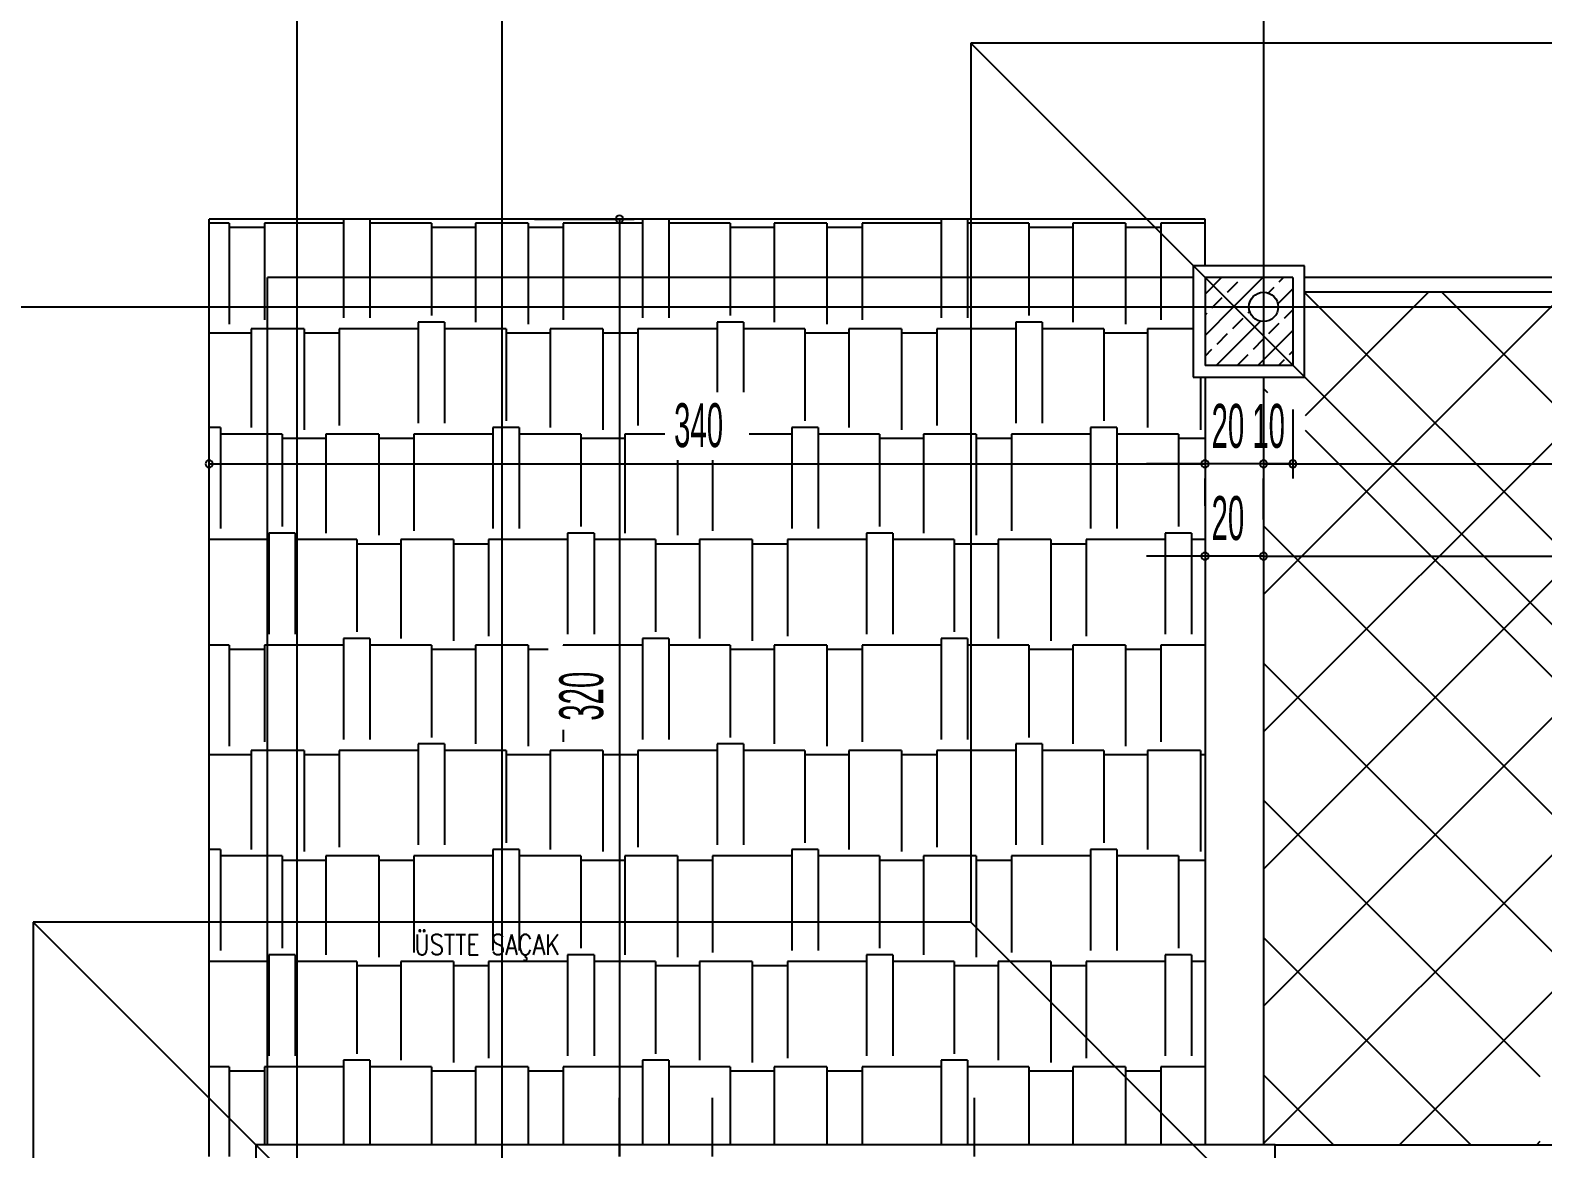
# Model space of a CAD drawing. Extents: x 3907.4 to 3911.57, y -3054.42 to -3053.7.
# Drawn here: x 3908.5803 to 3908.6835, y -3054.0415 to -3053.9651 of the extents above; entities that cross this region are included whole.
import ezdxf

# ---------------------------------------------------------------- set-up
doc = ezdxf.new("R2010")
doc.units = 0
doc.header["$LTSCALE"] = 2
doc.header["$MEASUREMENT"] = 0
for name, pattern in [('ACAD_ISO03W100', [30, 12, -18]), ('ACAD_ISO07W100', [3.5, 0.5, -3]), ('ACAD_ISO10W100', [18, 12, -3, 0, -3])]:
    doc.linetypes.add(name, pattern=pattern)
doc.layers.get('0').update_dxf_attribs({"linetype": 'CONTINUOUS'})
for name, color, linetype in [('AKS', 11, 'CONTINUOUS'), ('KOLON', 3, 'CONTINUOUS'), ('KOLTAR', 9, 'CONTINUOUS'), ('MB', 11, 'CONTINUOUS'), ('OLÇÜ', 6, 'CONTINUOUS'), ('SıVA', 6, 'CONTINUOUS'), ('TARAMA', 9, 'CONTINUOUS'), ('TEXT', 11, 'CONTINUOUS'), ('ÇATI', 7, 'CONTINUOUS')]:
    doc.layers.add(name, color=color, linetype=linetype)
doc.styles.add('KAPı-PEN', font='simplex.shx', dxfattribs={"width": 0.7, "height": 10})
doc.styles.add('ÖLÇÜ', font='stylu.ttf', dxfattribs={"width": 0.5})

msp = doc.modelspace()

# ---------------------------------------------------------------- linework, layer by layer
at = {"color": 0, "linetype": 'ByBlock'}
for centre, start, end in [((3908.620494715005, -3053.97802954204), 90, 270), ((3908.620494715005, -3053.97802954204), 270, 90), ((3908.592465526086, -3053.994745061983), 0, 180), ((3908.660465526086, -3053.994745061983), 0, 180), ((3908.660465526086, -3053.994745061983), 0, 180), ((3908.664465526086, -3053.994745061983), 0, 180), ((3908.664465526086, -3053.994745061983), 0, 180), ((3908.666465526086, -3053.994745061983), 0, 180), ((3908.666465526086, -3053.994745061983), 0, 180), ((3908.592465526086, -3053.994745061983), 180, 0), ((3908.660465526086, -3053.994745061983), 180, 0), ((3908.660465526086, -3053.994745061983), 180, 0), ((3908.664465526086, -3053.994745061983), 180, 0), ((3908.664465526086, -3053.994745061983), 180, 0), ((3908.666465526086, -3053.994745061983), 180, 0), ((3908.666465526086, -3053.994745061983), 180, 0), ((3908.660465526086, -3054.001039843782), 0, 180), ((3908.664465526086, -3054.001039843782), 0, 180), ((3908.664465526086, -3054.001039843782), 0, 180), ((3908.660465526086, -3054.001039843782), 180, 0), ((3908.664465526086, -3054.001039843782), 180, 0), ((3908.664465526086, -3054.001039843782), 180, 0)]:
    msp.add_arc(centre, 0.00025, start, end, dxfattribs=at)
at = {"layer": 'AKS', "linetype": 'ACAD_ISO10W100'}
for p, q in [((3908.598465526086, -3053.717968091759), (3908.598465526086, -3054.16602954204)), ((3908.612465526086, -3053.717968091759), (3908.612465526086, -3054.27602954204)), ((3908.664465526086, -3053.717968091759), (3908.664465526086, -3053.98802954204)), ((3908.430962617092, -3053.98402954204), (3908.806465526086, -3053.98402954204))]:
    msp.add_line(p, q, dxfattribs=at)
at = {"layer": 'AKS'}
msp.add_circle((3908.664465526086, -3053.98402954204), 0.001, dxfattribs=at)
at = {"layer": 'KOLON'}
for p, q in [((3908.666465526086, -3053.98202954204), (3908.660465526086, -3053.98202954204)), ((3908.660465526086, -3053.98202954204), (3908.660465526086, -3053.98802954204)), ((3908.666465526086, -3053.98202954204), (3908.666465526086, -3053.98802954204)), ((3908.666465526086, -3053.98802954204), (3908.660465526086, -3053.98802954204))]:
    msp.add_line(p, q, dxfattribs=at)
at = {"layer": 'KOLTAR'}
for p, q in [((3908.660465526086, -3053.983144837415), (3908.661580821461, -3053.98202954204)), ((3908.662409248586, -3053.98402954204), (3908.664409248586, -3053.98202954204)), ((3908.665535936213, -3053.982317067972), (3908.665823462146, -3053.98202954204)), ((3908.662000402308, -3053.983024174754), (3908.662707509089, -3053.982317067972)), ((3908.664774524651, -3053.983078479535), (3908.665182382823, -3053.982670621363)), ((3908.665444008055, -3053.983823209695), (3908.666465526086, -3053.982801691664)), ((3908.660465526086, -3053.98597326454), (3908.662409248586, -3053.98402954204)), ((3908.660939742136, -3053.984084834925), (3908.660995035021, -3053.98402954204)), ((3908.660995035021, -3053.98402954204), (3908.661646848917, -3053.983377728144)), ((3908.665889489604, -3053.984791941707), (3908.666465526086, -3053.984215905225)), ((3908.660465526086, -3053.984559050975), (3908.660586188746, -3053.984438388316)), ((3908.661237675711, -3053.98802954204), (3908.664259193742, -3053.985008024009)), ((3908.662353955698, -3053.985499048488), (3908.663061062479, -3053.984791941707)), ((3908.66341461587, -3053.984438388316), (3908.663514463582, -3053.984338540604)), ((3908.664828829432, -3053.985852601878), (3908.665535936213, -3053.985145495097)), ((3908.661293295527, -3053.98655970866), (3908.662000402308, -3053.985852601878)), ((3908.66376816926, -3053.98691326205), (3908.664465526086, -3053.986215905225)), ((3908.664465526086, -3053.987630118789), (3908.666465526086, -3053.985630118789)), ((3908.664465526086, -3053.986215905225), (3908.664475276042, -3053.986206155269)), ((3908.660465526086, -3053.9873874781), (3908.660939742136, -3053.98691326205)), ((3908.662707509089, -3053.987973922222), (3908.66341461587, -3053.987266815441)), ((3908.666243042995, -3053.987266815441), (3908.666465526086, -3053.987044332349)), ((3908.664066102835, -3053.98802954204), (3908.664465526086, -3053.987630118789)), ((3908.665480316396, -3053.98802954204), (3908.665889489604, -3053.987620368831))]:
    msp.add_line(p, q, dxfattribs=at)
at = {"layer": 'MB', "color": 3, "linetype": 'ACAD_ISO07W100', "ltscale": 2}
for p in [(3908.659665526086, -3053.98202954204), (3908.596465526086, -3054.04122954204)]:
    msp.add_line(p, (3908.596465526086, -3053.98202954204), dxfattribs=at)
at = {"layer": 'MB', "color": 2}
for p, q in [((3908.735665526086, -3053.98202954204), (3908.667265526086, -3053.98202954204)), ((3908.735665526086, -3053.98302954204), (3908.667265526086, -3053.98302954204))]:
    msp.add_line(p, q, dxfattribs=at)
at = {"layer": 'MB'}
for p, q in [((3908.660465526086, -3053.98882954204), (3908.660465526086, -3054.04122954204)), ((3908.664465526086, -3053.98882954204), (3908.664465526086, -3054.04122954204))]:
    msp.add_line(p, q, dxfattribs=at)
at = {"layer": 'OLÇÜ', "color": 6}
for p, q in [((3908.614693800548, -3053.97802954204), (3908.621494715005, -3053.97802954204)), ((3908.620494715005, -3053.97802954204), (3908.620494715005, -3054.04202954204)), ((3908.666465526086, -3053.99102954204), (3908.666465526086, -3053.995745061983)), ((3908.666465526086, -3053.99102954204), (3908.666465526086, -3053.995745061983)), ((3908.660465526086, -3053.99402954204), (3908.660465526086, -3053.995745061983)), ((3908.592465526086, -3053.994745061983), (3908.660465526086, -3053.994745061983)), ((3908.660465526086, -3053.994745061983), (3908.656465526086, -3053.994745061983)), ((3908.664465526086, -3053.994745061983), (3908.660465526086, -3053.994745061983)), ((3908.664465526086, -3053.994745061983), (3908.660465526086, -3053.994745061983)), ((3908.666465526086, -3053.994745061983), (3908.664465526086, -3053.994745061983)), ((3908.664465526086, -3053.994745061983), (3908.668465526086, -3053.994745061983)), ((3908.666465526086, -3053.994745061983), (3908.736465526086, -3053.994745061983)), ((3908.666465526086, -3053.994745061983), (3908.670465526086, -3053.994745061983)), ((3908.592465526086, -3053.999024402304), (3908.592465526086, -3053.995745061983)), ((3908.660465526086, -3053.997613733386), (3908.660465526086, -3053.995745061983)), ((3908.664465526086, -3053.998547234641), (3908.664465526086, -3053.995745061983)), ((3908.664465526086, -3053.998547234641), (3908.664465526086, -3053.995745061983)), ((3908.660465526086, -3053.997069041848), (3908.660465526086, -3054.000039843781)), ((3908.664465526086, -3054.000324323838), (3908.664465526086, -3054.002039843781)), ((3908.664465526086, -3054.000324323838), (3908.664465526086, -3054.002039843781)), ((3908.660465526086, -3054.001039843782), (3908.656465526086, -3054.001039843782)), ((3908.664465526086, -3054.001039843782), (3908.660465526086, -3054.001039843782)), ((3908.664465526086, -3054.001039843782), (3908.738465526086, -3054.001039843782)), ((3908.664465526086, -3054.001039843782), (3908.668465526086, -3054.001039843782)), ((3908.620494715005, -3054.04202954204), (3908.620494715005, -3054.03802954204)), ((3908.626827866014, -3054.04202954204), (3908.626827866014, -3054.03802954204)), ((3908.644720617684, -3054.04202954204), (3908.644720617684, -3054.03802954204))]:
    msp.add_line(p, q, dxfattribs=at)
at = {"layer": 'SıVA'}
for p, q in [((3908.667265526086, -3053.98122954204), (3908.659665526086, -3053.98122954204)), ((3908.659665526086, -3053.98122954204), (3908.659665526086, -3053.98882954204)), ((3908.667265526086, -3053.98882954204), (3908.667265526086, -3053.98122954204)), ((3908.659665526086, -3053.98882954204), (3908.667265526086, -3053.98882954204)), ((3908.665265526086, -3054.04122954204), (3908.595665526086, -3054.04122954204)), ((3908.595665526086, -3054.04122954204), (3908.595665526086, -3054.07622954204)), ((3908.665265526086, -3054.04402954204), (3908.665265526086, -3054.04122954204))]:
    msp.add_line(p, q, dxfattribs=at)
at = {"layer": 'TARAMA'}
for p, q in [((3908.6016481314, -3053.97802954204), (3908.6016481314, -3053.98202954204)), ((3908.6034481314, -3053.97802954204), (3908.6034481314, -3053.98202954204)), ((3908.6220481314, -3053.97802954204), (3908.6220481314, -3053.98202954204)), ((3908.6238481314, -3053.97802954204), (3908.6238481314, -3053.98202954204)), ((3908.6424481314, -3053.97802954204), (3908.6424481314, -3053.98202954204)), ((3908.6442481314, -3053.97802954204), (3908.6442481314, -3053.98202954204)), ((3908.593848131401, -3053.978315210516), (3908.592465526086, -3053.978315210516)), ((3908.593848131401, -3053.978315210516), (3908.593848131401, -3053.985215210516)), ((3908.5962481314, -3053.978615210516), (3908.593848131401, -3053.978615210516)), ((3908.6016481314, -3053.978315210516), (3908.5962481314, -3053.978315210516)), ((3908.5962481314, -3053.978315210516), (3908.5962481314, -3053.984915210516)), ((3908.6076481314, -3053.978315210516), (3908.6034481314, -3053.978315210516)), ((3908.6076481314, -3053.978315210516), (3908.6076481314, -3053.98202954204)), ((3908.6106481314, -3053.978615210516), (3908.6076481314, -3053.978615210516)), ((3908.6142481314, -3053.978315210516), (3908.6106481314, -3053.978315210516)), ((3908.6106481314, -3053.978315210516), (3908.6106481314, -3053.98202954204)), ((3908.6142481314, -3053.978315210516), (3908.6142481314, -3053.98202954204)), ((3908.6166481314, -3053.978615210516), (3908.6142481314, -3053.978615210516)), ((3908.6220481314, -3053.978315210516), (3908.6166481314, -3053.978315210516)), ((3908.6166481314, -3053.978315210516), (3908.6166481314, -3053.98202954204)), ((3908.6280481314, -3053.978315210516), (3908.6238481314, -3053.978315210516)), ((3908.6280481314, -3053.978315210516), (3908.6280481314, -3053.98202954204)), ((3908.6310481314, -3053.978615210516), (3908.6280481314, -3053.978615210516)), ((3908.6346481314, -3053.978315210516), (3908.6310481314, -3053.978315210516)), ((3908.6310481314, -3053.978315210516), (3908.6310481314, -3053.98202954204)), ((3908.6346481314, -3053.978315210516), (3908.6346481314, -3053.98202954204)), ((3908.6370481314, -3053.978615210516), (3908.6346481314, -3053.978615210516)), ((3908.6424481314, -3053.978315210516), (3908.6370481314, -3053.978315210516)), ((3908.6370481314, -3053.978315210516), (3908.6370481314, -3053.98202954204)), ((3908.644465526086, -3053.978315210516), (3908.6442481314, -3053.978315210516)), ((3908.648448131401, -3053.978315210516), (3908.644465526086, -3053.978315210516)), ((3908.648448131401, -3053.978315210516), (3908.648448131401, -3053.98202954204)), ((3908.6514481314, -3053.978615210516), (3908.648448131401, -3053.978615210516)), ((3908.6550481314, -3053.978315210516), (3908.6514481314, -3053.978315210516)), ((3908.6514481314, -3053.978315210516), (3908.6514481314, -3053.98202954204)), ((3908.6550481314, -3053.978315210516), (3908.6550481314, -3053.98202954204)), ((3908.657448131401, -3053.978615210516), (3908.6550481314, -3053.978615210516)), ((3908.660465526086, -3053.978315210516), (3908.657448131401, -3053.978315210516)), ((3908.657448131401, -3053.978315210516), (3908.657448131401, -3053.98202954204)), ((3908.6016481314, -3053.98202954204), (3908.6016481314, -3053.984765210516)), ((3908.6034481314, -3053.98202954204), (3908.6034481314, -3053.984765210516)), ((3908.6076481314, -3053.98202954204), (3908.6076481314, -3053.984615210516)), ((3908.6106481314, -3053.98202954204), (3908.6106481314, -3053.985065210516)), ((3908.6142481314, -3053.98202954204), (3908.6142481314, -3053.985215210516)), ((3908.6166481314, -3053.98202954204), (3908.6166481314, -3053.984915210516)), ((3908.6220481314, -3053.98202954204), (3908.6220481314, -3053.984765210516)), ((3908.6238481314, -3053.98202954204), (3908.6238481314, -3053.984765210516)), ((3908.6280481314, -3053.98202954204), (3908.6280481314, -3053.984615210516)), ((3908.6310481314, -3053.98202954204), (3908.6310481314, -3053.985065210516)), ((3908.6346481314, -3053.98202954204), (3908.6346481314, -3053.985215210516)), ((3908.6370481314, -3053.98202954204), (3908.6370481314, -3053.984915210516)), ((3908.6424481314, -3053.98202954204), (3908.6424481314, -3053.984765210516)), ((3908.6442481314, -3053.98202954204), (3908.6442481314, -3053.984765210516)), ((3908.648448131401, -3053.98202954204), (3908.648448131401, -3053.984615210516)), ((3908.6514481314, -3053.98202954204), (3908.6514481314, -3053.985065210516)), ((3908.6550481314, -3053.98202954204), (3908.6550481314, -3053.985215210516)), ((3908.657448131401, -3053.98202954204), (3908.657448131401, -3053.984915210516)), ((3908.664465526086, -3054.003668476649), (3908.685104460695, -3053.98302954204)), ((3908.664465526086, -3054.0130376415), (3908.694473625546, -3053.98302954204)), ((3908.693387347161, -3054.009156140158), (3908.667265526086, -3053.983034319083)), ((3908.667334486555, -3053.99143035133), (3908.675735295844, -3053.98302954204)), ((3908.702756512012, -3054.009156140158), (3908.676629913894, -3053.98302954204)), ((3908.6085481314, -3053.985065210516), (3908.6067481314, -3053.985065210516)), ((3908.6067481314, -3053.985065210516), (3908.6067481314, -3053.991965210516)), ((3908.6085481314, -3053.985065210516), (3908.6085481314, -3053.991965210516)), ((3908.6289481314, -3053.985065210516), (3908.6271481314, -3053.985065210516)), ((3908.6271481314, -3053.985065210516), (3908.6271481314, -3053.989839132261)), ((3908.6289481314, -3053.985065210516), (3908.6289481314, -3053.989839132261)), ((3908.649348131401, -3053.985065210516), (3908.647548131401, -3053.985065210516)), ((3908.647548131401, -3053.985065210516), (3908.647548131401, -3053.991965210516)), ((3908.649348131401, -3053.985065210516), (3908.649348131401, -3053.991965210516)), ((3908.5953481314, -3053.985815210516), (3908.592465526086, -3053.985815210516)), ((3908.596465526086, -3053.985515210516), (3908.5953481314, -3053.985515210516)), ((3908.5953481314, -3053.985515210516), (3908.5953481314, -3053.992265210516)), ((3908.5989481314, -3053.985515210516), (3908.596465526086, -3053.985515210516)), ((3908.5989481314, -3053.985515210516), (3908.5989481314, -3053.992415210516)), ((3908.6013481314, -3053.985815210516), (3908.5989481314, -3053.985815210516)), ((3908.6067481314, -3053.985515210516), (3908.6013481314, -3053.985515210516)), ((3908.6013481314, -3053.985515210516), (3908.6013481314, -3053.992115210516)), ((3908.6127481314, -3053.985515210516), (3908.6085481314, -3053.985515210516)), ((3908.6127481314, -3053.985515210516), (3908.6127481314, -3053.991815210516)), ((3908.6157481314, -3053.985815210516), (3908.6127481314, -3053.985815210516)), ((3908.6193481314, -3053.985515210516), (3908.6157481314, -3053.985515210516)), ((3908.6157481314, -3053.985515210516), (3908.6157481314, -3053.992265210516)), ((3908.6193481314, -3053.985515210516), (3908.6193481314, -3053.992415210516)), ((3908.6217481314, -3053.985815210516), (3908.6193481314, -3053.985815210516)), ((3908.6271481314, -3053.985515210516), (3908.6217481314, -3053.985515210516)), ((3908.6217481314, -3053.985515210516), (3908.6217481314, -3053.992115210516)), ((3908.633148131401, -3053.985515210516), (3908.6289481314, -3053.985515210516)), ((3908.633148131401, -3053.985515210516), (3908.633148131401, -3053.991815210516)), ((3908.6361481314, -3053.985815210516), (3908.633148131401, -3053.985815210516)), ((3908.6397481314, -3053.985515210516), (3908.6361481314, -3053.985515210516)), ((3908.6361481314, -3053.985515210516), (3908.6361481314, -3053.992265210516)), ((3908.6397481314, -3053.985515210516), (3908.6397481314, -3053.992415210516)), ((3908.642148131401, -3053.985815210516), (3908.6397481314, -3053.985815210516)), ((3908.644465526086, -3053.985515210516), (3908.642148131401, -3053.985515210516)), ((3908.642148131401, -3053.985515210516), (3908.642148131401, -3053.992115210516)), ((3908.647548131401, -3053.985515210516), (3908.644465526086, -3053.985515210516)), ((3908.6535481314, -3053.985515210516), (3908.649348131401, -3053.985515210516)), ((3908.6535481314, -3053.985515210516), (3908.6535481314, -3053.991815210516)), ((3908.656548131401, -3053.985815210516), (3908.6535481314, -3053.985815210516)), ((3908.659665526086, -3053.985515210516), (3908.656548131401, -3053.985515210516)), ((3908.656548131401, -3053.985515210516), (3908.656548131401, -3053.992265210516)), ((3908.660148131401, -3053.98882954204), (3908.660148131401, -3053.992415210516)), ((3908.664749490665, -3053.989887448513), (3908.664465526086, -3053.989603483934)), ((3908.5932481314, -3053.992265210516), (3908.592465526086, -3053.992265210516)), ((3908.5932481314, -3053.992265210516), (3908.5932481314, -3053.999165210516)), ((3908.6136481314, -3053.992265210516), (3908.6118481314, -3053.992265210516)), ((3908.6118481314, -3053.992265210516), (3908.6118481314, -3053.999165210516)), ((3908.6136481314, -3053.992265210516), (3908.6136481314, -3053.999165210516)), ((3908.634048131401, -3053.992265210516), (3908.632248131401, -3053.992265210516)), ((3908.632248131401, -3053.992265210516), (3908.632248131401, -3053.999165210516)), ((3908.634048131401, -3053.992265210516), (3908.634048131401, -3053.999165210516)), ((3908.6544481314, -3053.992265210516), (3908.6526481314, -3053.992265210516)), ((3908.6526481314, -3053.992265210516), (3908.6526481314, -3053.999165210516)), ((3908.6544481314, -3053.992265210516), (3908.6544481314, -3053.999165210516)), ((3908.664465526086, -3054.02240680635), (3908.694987950545, -3053.991884381892)), ((3908.698719088292, -3054.02385704614), (3908.667334486555, -3053.992472444403)), ((3908.596465526086, -3053.992715210516), (3908.5932481314, -3053.992715210516)), ((3908.597448131401, -3053.992715210516), (3908.596465526086, -3053.992715210516)), ((3908.597448131401, -3053.992715210516), (3908.597448131401, -3053.999015210516)), ((3908.6004481314, -3053.993015210516), (3908.597448131401, -3053.993015210516)), ((3908.6040481314, -3053.992715210516), (3908.6004481314, -3053.992715210516)), ((3908.6004481314, -3053.992715210516), (3908.6004481314, -3053.999465210516)), ((3908.6040481314, -3053.992715210516), (3908.6040481314, -3053.999615210516)), ((3908.6064481314, -3053.993015210516), (3908.6040481314, -3053.993015210516)), ((3908.6118481314, -3053.992715210516), (3908.6064481314, -3053.992715210516)), ((3908.6064481314, -3053.992715210516), (3908.6064481314, -3053.999315210516)), ((3908.6178481314, -3053.992715210516), (3908.6136481314, -3053.992715210516)), ((3908.6178481314, -3053.992715210516), (3908.6178481314, -3053.999015210516)), ((3908.6208481314, -3053.993015210516), (3908.6178481314, -3053.993015210516)), ((3908.623585767667, -3053.992715210516), (3908.6208481314, -3053.992715210516)), ((3908.6208481314, -3053.992715210516), (3908.6208481314, -3053.999465210516)), ((3908.632248131401, -3053.992715210516), (3908.629345284505, -3053.992715210516)), ((3908.6382481314, -3053.992715210516), (3908.634048131401, -3053.992715210516)), ((3908.6382481314, -3053.992715210516), (3908.6382481314, -3053.999015210516)), ((3908.641248131401, -3053.993015210516), (3908.6382481314, -3053.993015210516)), ((3908.644465526086, -3053.992715210516), (3908.641248131401, -3053.992715210516)), ((3908.641248131401, -3053.992715210516), (3908.641248131401, -3053.999465210516)), ((3908.644848131401, -3053.992715210516), (3908.644465526086, -3053.992715210516)), ((3908.644848131401, -3053.992715210516), (3908.644848131401, -3053.999615210516)), ((3908.6472481314, -3053.993015210516), (3908.644848131401, -3053.993015210516)), ((3908.6526481314, -3053.992715210516), (3908.6472481314, -3053.992715210516)), ((3908.6472481314, -3053.992715210516), (3908.6472481314, -3053.999315210516)), ((3908.6586481314, -3053.992715210516), (3908.6544481314, -3053.992715210516)), ((3908.6586481314, -3053.992715210516), (3908.6586481314, -3053.999015210516)), ((3908.660465526086, -3053.993015210516), (3908.6586481314, -3053.993015210516)), ((3908.6244481314, -3053.994495061983), (3908.6244481314, -3053.999615210516)), ((3908.6268481314, -3053.994495061983), (3908.6268481314, -3053.999315210516)), ((3908.598348131401, -3053.999465210516), (3908.596548131401, -3053.999465210516)), ((3908.596548131401, -3053.999465210516), (3908.596548131401, -3054.006365210516)), ((3908.598348131401, -3053.999465210516), (3908.598348131401, -3054.006365210516)), ((3908.6187481314, -3053.999465210516), (3908.6169481314, -3053.999465210516)), ((3908.6169481314, -3053.999465210516), (3908.6169481314, -3054.006365210516)), ((3908.6187481314, -3053.999465210516), (3908.6187481314, -3054.006365210516)), ((3908.6391481314, -3053.999465210516), (3908.6373481314, -3053.999465210516)), ((3908.6373481314, -3053.999465210516), (3908.6373481314, -3054.006365210516)), ((3908.6391481314, -3053.999465210516), (3908.6391481314, -3054.006365210516)), ((3908.6595481314, -3053.999465210516), (3908.6577481314, -3053.999465210516)), ((3908.6577481314, -3053.999465210516), (3908.6577481314, -3054.006365210516)), ((3908.6595481314, -3053.999465210516), (3908.6595481314, -3054.006365210516)), ((3908.706722419342, -3054.04122954204), (3908.664465526086, -3053.998972648785)), ((3908.596465526086, -3053.999915210516), (3908.592465526086, -3053.999915210516)), ((3908.596548131401, -3053.999915210516), (3908.596465526086, -3053.999915210516)), ((3908.6025481314, -3053.999915210516), (3908.598348131401, -3053.999915210516)), ((3908.6025481314, -3053.999915210516), (3908.6025481314, -3054.006215210516)), ((3908.6055481314, -3054.000215210516), (3908.6025481314, -3054.000215210516)), ((3908.6091481314, -3053.999915210516), (3908.6055481314, -3053.999915210516)), ((3908.6055481314, -3053.999915210516), (3908.6055481314, -3054.006665210516)), ((3908.6091481314, -3053.999915210516), (3908.6091481314, -3054.006815210516)), ((3908.6115481314, -3054.000215210516), (3908.6091481314, -3054.000215210516)), ((3908.6169481314, -3053.999915210516), (3908.6115481314, -3053.999915210516)), ((3908.6115481314, -3053.999915210516), (3908.6115481314, -3054.006515210516)), ((3908.6229481314, -3053.999915210516), (3908.6187481314, -3053.999915210516)), ((3908.6229481314, -3053.999915210516), (3908.6229481314, -3054.006215210516)), ((3908.6259481314, -3054.000215210516), (3908.6229481314, -3054.000215210516)), ((3908.6295481314, -3053.999915210516), (3908.6259481314, -3053.999915210516)), ((3908.6259481314, -3053.999915210516), (3908.6259481314, -3054.006665210516)), ((3908.6295481314, -3053.999915210516), (3908.6295481314, -3054.006815210516)), ((3908.6319481314, -3054.000215210516), (3908.6295481314, -3054.000215210516)), ((3908.6373481314, -3053.999915210516), (3908.6319481314, -3053.999915210516)), ((3908.6319481314, -3053.999915210516), (3908.6319481314, -3054.006515210516)), ((3908.6433481314, -3053.999915210516), (3908.6391481314, -3053.999915210516)), ((3908.6433481314, -3053.999915210516), (3908.6433481314, -3054.006215210516)), ((3908.644465526086, -3054.000215210516), (3908.6433481314, -3054.000215210516)), ((3908.6463481314, -3054.000215210516), (3908.644465526086, -3054.000215210516)), ((3908.6499481314, -3053.999915210516), (3908.6463481314, -3053.999915210516)), ((3908.6463481314, -3053.999915210516), (3908.6463481314, -3054.006665210516)), ((3908.6499481314, -3053.999915210516), (3908.6499481314, -3054.006815210516)), ((3908.6523481314, -3054.000215210516), (3908.6499481314, -3054.000215210516)), ((3908.6577481314, -3053.999915210516), (3908.6523481314, -3053.999915210516)), ((3908.6523481314, -3053.999915210516), (3908.6523481314, -3054.006515210516)), ((3908.660465526086, -3053.999915210516), (3908.6595481314, -3053.999915210516)), ((3908.664465526086, -3054.031775971201), (3908.695451653506, -3054.000789843782)), ((3908.6034481314, -3054.006665210516), (3908.6016481314, -3054.006665210516)), ((3908.6016481314, -3054.006665210516), (3908.6016481314, -3054.013565210516)), ((3908.6034481314, -3054.006665210516), (3908.6034481314, -3054.013565210516)), ((3908.6238481314, -3054.006665210516), (3908.6220481314, -3054.006665210516)), ((3908.6220481314, -3054.006665210516), (3908.6220481314, -3054.013565210516)), ((3908.6238481314, -3054.006665210516), (3908.6238481314, -3054.013565210516)), ((3908.6442481314, -3054.006665210516), (3908.6424481314, -3054.006665210516)), ((3908.6424481314, -3054.006665210516), (3908.6424481314, -3054.013565210516)), ((3908.6442481314, -3054.006665210516), (3908.6442481314, -3054.013565210516)), ((3908.593848131401, -3054.007115210516), (3908.592465526086, -3054.007115210516)), ((3908.593848131401, -3054.007115210516), (3908.593848131401, -3054.014015210516)), ((3908.5962481314, -3054.007415210516), (3908.593848131401, -3054.007415210516)), ((3908.596465526086, -3054.007115210516), (3908.5962481314, -3054.007115210516)), ((3908.5962481314, -3054.007115210516), (3908.5962481314, -3054.013715210516)), ((3908.6016481314, -3054.007115210516), (3908.596465526086, -3054.007115210516)), ((3908.6076481314, -3054.007115210516), (3908.6034481314, -3054.007115210516)), ((3908.6076481314, -3054.007115210516), (3908.6076481314, -3054.013415210516)), ((3908.6106481314, -3054.007415210516), (3908.6076481314, -3054.007415210516)), ((3908.6142481314, -3054.007115210516), (3908.6106481314, -3054.007115210516)), ((3908.6106481314, -3054.007115210516), (3908.6106481314, -3054.013865210516)), ((3908.6142481314, -3054.007115210516), (3908.6142481314, -3054.014015210516)), ((3908.615615139603, -3054.007415210516), (3908.6142481314, -3054.007415210516)), ((3908.6220481314, -3054.007115210516), (3908.6166481314, -3054.007115210516)), ((3908.6166481314, -3054.007115210516), (3908.6166481314, -3054.007149783621)), ((3908.6280481314, -3054.007115210516), (3908.6238481314, -3054.007115210516)), ((3908.6280481314, -3054.007115210516), (3908.6280481314, -3054.013415210516)), ((3908.6310481314, -3054.007415210516), (3908.6280481314, -3054.007415210516)), ((3908.6346481314, -3054.007115210516), (3908.6310481314, -3054.007115210516)), ((3908.6310481314, -3054.007115210516), (3908.6310481314, -3054.013865210516)), ((3908.6346481314, -3054.007115210516), (3908.6346481314, -3054.014015210516)), ((3908.6370481314, -3054.007415210516), (3908.6346481314, -3054.007415210516)), ((3908.6424481314, -3054.007115210516), (3908.6370481314, -3054.007115210516)), ((3908.6370481314, -3054.007115210516), (3908.6370481314, -3054.013715210516)), ((3908.644465526086, -3054.007115210516), (3908.6442481314, -3054.007115210516)), ((3908.648448131401, -3054.007115210516), (3908.644465526086, -3054.007115210516)), ((3908.648448131401, -3054.007115210516), (3908.648448131401, -3054.013415210516)), ((3908.6514481314, -3054.007415210516), (3908.648448131401, -3054.007415210516)), ((3908.6550481314, -3054.007115210516), (3908.6514481314, -3054.007115210516)), ((3908.6514481314, -3054.007115210516), (3908.6514481314, -3054.013865210516)), ((3908.6550481314, -3054.007115210516), (3908.6550481314, -3054.014015210516)), ((3908.657448131401, -3054.007415210516), (3908.6550481314, -3054.007415210516)), ((3908.660465526086, -3054.007115210516), (3908.657448131401, -3054.007115210516)), ((3908.657448131401, -3054.007115210516), (3908.657448131401, -3054.013715210516)), ((3908.697353254491, -3054.04122954204), (3908.664465526086, -3054.008341813636)), ((3908.6166481314, -3054.012909300459), (3908.6166481314, -3054.013715210516)), ((3908.6085481314, -3054.013865210516), (3908.6067481314, -3054.013865210516)), ((3908.6067481314, -3054.013865210516), (3908.6067481314, -3054.020765210516)), ((3908.6085481314, -3054.013865210516), (3908.6085481314, -3054.020765210516)), ((3908.6289481314, -3054.013865210516), (3908.6271481314, -3054.013865210516)), ((3908.6271481314, -3054.013865210516), (3908.6271481314, -3054.020765210516)), ((3908.6289481314, -3054.013865210516), (3908.6289481314, -3054.020765210516)), ((3908.649348131401, -3054.013865210516), (3908.647548131401, -3054.013865210516)), ((3908.647548131401, -3054.013865210516), (3908.647548131401, -3054.020765210516)), ((3908.649348131401, -3054.013865210516), (3908.649348131401, -3054.020765210516)), ((3908.664465526086, -3054.041145136052), (3908.692200057254, -3054.013410604884)), ((3908.5953481314, -3054.014615210516), (3908.592465526086, -3054.014615210516)), ((3908.596465526086, -3054.014315210516), (3908.5953481314, -3054.014315210516)), ((3908.5953481314, -3054.014315210516), (3908.5953481314, -3054.021065210516)), ((3908.5989481314, -3054.014315210516), (3908.596465526086, -3054.014315210516)), ((3908.5989481314, -3054.014315210516), (3908.5989481314, -3054.021215210516)), ((3908.6013481314, -3054.014615210516), (3908.5989481314, -3054.014615210516)), ((3908.6067481314, -3054.014315210516), (3908.6013481314, -3054.014315210516)), ((3908.6013481314, -3054.014315210516), (3908.6013481314, -3054.020915210516)), ((3908.6127481314, -3054.014315210516), (3908.6085481314, -3054.014315210516)), ((3908.6127481314, -3054.014315210516), (3908.6127481314, -3054.020615210516)), ((3908.6157481314, -3054.014615210516), (3908.6127481314, -3054.014615210516)), ((3908.6193481314, -3054.014315210516), (3908.6157481314, -3054.014315210516)), ((3908.6157481314, -3054.014315210516), (3908.6157481314, -3054.021065210516)), ((3908.6193481314, -3054.014315210516), (3908.6193481314, -3054.021215210516)), ((3908.6217481314, -3054.014615210516), (3908.6193481314, -3054.014615210516)), ((3908.6271481314, -3054.014315210516), (3908.6217481314, -3054.014315210516)), ((3908.6217481314, -3054.014315210516), (3908.6217481314, -3054.020915210516)), ((3908.633148131401, -3054.014315210516), (3908.6289481314, -3054.014315210516)), ((3908.633148131401, -3054.014315210516), (3908.633148131401, -3054.020615210516)), ((3908.6361481314, -3054.014615210516), (3908.633148131401, -3054.014615210516)), ((3908.6397481314, -3054.014315210516), (3908.6361481314, -3054.014315210516)), ((3908.6361481314, -3054.014315210516), (3908.6361481314, -3054.021065210516)), ((3908.6397481314, -3054.014315210516), (3908.6397481314, -3054.021215210516)), ((3908.642148131401, -3054.014615210516), (3908.6397481314, -3054.014615210516)), ((3908.644465526086, -3054.014315210516), (3908.642148131401, -3054.014315210516)), ((3908.642148131401, -3054.014315210516), (3908.642148131401, -3054.020915210516)), ((3908.647548131401, -3054.014315210516), (3908.644465526086, -3054.014315210516)), ((3908.6535481314, -3054.014315210516), (3908.649348131401, -3054.014315210516)), ((3908.6535481314, -3054.014315210516), (3908.6535481314, -3054.020615210516)), ((3908.656548131401, -3054.014615210516), (3908.6535481314, -3054.014615210516)), ((3908.660148131401, -3054.014315210516), (3908.656548131401, -3054.014315210516)), ((3908.656548131401, -3054.014315210516), (3908.656548131401, -3054.021065210516)), ((3908.660148131401, -3054.014315210516), (3908.660148131401, -3054.021215210516)), ((3908.660465526086, -3054.014615210516), (3908.660148131401, -3054.014615210516)), ((3908.683358417883, -3054.036603870284), (3908.664465526086, -3054.017710978486)), ((3908.673750284949, -3054.04122954204), (3908.695102800629, -3054.019877026359)), ((3908.5932481314, -3054.021065210516), (3908.592465526086, -3054.021065210516)), ((3908.5932481314, -3054.021065210516), (3908.5932481314, -3054.02602954204)), ((3908.6136481314, -3054.021065210516), (3908.6118481314, -3054.021065210516)), ((3908.6118481314, -3054.021065210516), (3908.6118481314, -3054.02602954204)), ((3908.6136481314, -3054.021065210516), (3908.6136481314, -3054.02602954204)), ((3908.634048131401, -3054.021065210516), (3908.632248131401, -3054.021065210516)), ((3908.632248131401, -3054.021065210516), (3908.632248131401, -3054.02602954204)), ((3908.634048131401, -3054.021065210516), (3908.634048131401, -3054.02602954204)), ((3908.6544481314, -3054.021065210516), (3908.6526481314, -3054.021065210516)), ((3908.6526481314, -3054.021065210516), (3908.6526481314, -3054.027965210516)), ((3908.6544481314, -3054.021065210516), (3908.6544481314, -3054.027965210516)), ((3908.596465526086, -3054.021515210516), (3908.5932481314, -3054.021515210516)), ((3908.597448131401, -3054.021515210516), (3908.596465526086, -3054.021515210516)), ((3908.597448131401, -3054.021515210516), (3908.597448131401, -3054.02602954204)), ((3908.6004481314, -3054.021815210516), (3908.597448131401, -3054.021815210516)), ((3908.6040481314, -3054.021515210516), (3908.6004481314, -3054.021515210516)), ((3908.6004481314, -3054.021515210516), (3908.6004481314, -3054.02602954204)), ((3908.6040481314, -3054.021515210516), (3908.6040481314, -3054.02602954204)), ((3908.6064481314, -3054.021815210516), (3908.6040481314, -3054.021815210516)), ((3908.6118481314, -3054.021515210516), (3908.6064481314, -3054.021515210516)), ((3908.6064481314, -3054.021515210516), (3908.6064481314, -3054.02602954204)), ((3908.6178481314, -3054.021515210516), (3908.6136481314, -3054.021515210516)), ((3908.6178481314, -3054.021515210516), (3908.6178481314, -3054.02602954204)), ((3908.6208481314, -3054.021815210516), (3908.6178481314, -3054.021815210516)), ((3908.6244481314, -3054.021515210516), (3908.6208481314, -3054.021515210516)), ((3908.6208481314, -3054.021515210516), (3908.6208481314, -3054.02602954204)), ((3908.6244481314, -3054.021515210516), (3908.6244481314, -3054.02602954204)), ((3908.6268481314, -3054.021815210516), (3908.6244481314, -3054.021815210516)), ((3908.632248131401, -3054.021515210516), (3908.6268481314, -3054.021515210516)), ((3908.6268481314, -3054.021515210516), (3908.6268481314, -3054.02602954204)), ((3908.6382481314, -3054.021515210516), (3908.634048131401, -3054.021515210516)), ((3908.6382481314, -3054.021515210516), (3908.6382481314, -3054.02602954204)), ((3908.641248131401, -3054.021815210516), (3908.6382481314, -3054.021815210516)), ((3908.644465526086, -3054.021515210516), (3908.641248131401, -3054.021515210516)), ((3908.641248131401, -3054.021515210516), (3908.641248131401, -3054.02602954204)), ((3908.644848131401, -3054.021515210516), (3908.644465526086, -3054.021515210516)), ((3908.644848131401, -3054.021515210516), (3908.644848131401, -3054.028415210516)), ((3908.6472481314, -3054.021815210516), (3908.644848131401, -3054.021815210516)), ((3908.6526481314, -3054.021515210516), (3908.6472481314, -3054.021515210516)), ((3908.6472481314, -3054.021515210516), (3908.6472481314, -3054.028115210516)), ((3908.6586481314, -3054.021515210516), (3908.6544481314, -3054.021515210516)), ((3908.6586481314, -3054.021515210516), (3908.6586481314, -3054.027815210516)), ((3908.660465526086, -3054.021815210516), (3908.6586481314, -3054.021815210516)), ((3908.5932481314, -3054.02602954204), (3908.5932481314, -3054.027965210516)), ((3908.597448131401, -3054.02602954204), (3908.597448131401, -3054.027815210516)), ((3908.6004481314, -3054.02602954204), (3908.6004481314, -3054.028265210516)), ((3908.6040481314, -3054.02602954204), (3908.6040481314, -3054.028415210516)), ((3908.6064481314, -3054.02602954204), (3908.6064481314, -3054.028115210516)), ((3908.6118481314, -3054.02602954204), (3908.6118481314, -3054.027965210516)), ((3908.6136481314, -3054.02602954204), (3908.6136481314, -3054.027965210516)), ((3908.6178481314, -3054.02602954204), (3908.6178481314, -3054.027815210516)), ((3908.6208481314, -3054.02602954204), (3908.6208481314, -3054.028265210516)), ((3908.6244481314, -3054.02602954204), (3908.6244481314, -3054.028415210516)), ((3908.6268481314, -3054.02602954204), (3908.6268481314, -3054.028115210516)), ((3908.632248131401, -3054.02602954204), (3908.632248131401, -3054.027965210516)), ((3908.634048131401, -3054.02602954204), (3908.634048131401, -3054.027965210516)), ((3908.6382481314, -3054.02602954204), (3908.6382481314, -3054.027815210516)), ((3908.641248131401, -3054.02602954204), (3908.641248131401, -3054.028265210516)), ((3908.678614924789, -3054.04122954204), (3908.664465526086, -3054.027080143337)), ((3908.596465526086, -3054.028715210516), (3908.592465526086, -3054.028715210516)), ((3908.596548131401, -3054.028715210516), (3908.596465526086, -3054.028715210516)), ((3908.598348131401, -3054.028265210516), (3908.596548131401, -3054.028265210516)), ((3908.596548131401, -3054.028265210516), (3908.596548131401, -3054.035165210516)), ((3908.598348131401, -3054.028265210516), (3908.598348131401, -3054.035165210516)), ((3908.6025481314, -3054.028715210516), (3908.598348131401, -3054.028715210516)), ((3908.6025481314, -3054.028715210516), (3908.6025481314, -3054.035015210516)), ((3908.6091481314, -3054.028715210516), (3908.6055481314, -3054.028715210516)), ((3908.6055481314, -3054.028715210516), (3908.6055481314, -3054.035465210516)), ((3908.6091481314, -3054.028715210516), (3908.6091481314, -3054.035615210516)), ((3908.6169481314, -3054.028715210516), (3908.6115481314, -3054.028715210516)), ((3908.6115481314, -3054.028715210516), (3908.6115481314, -3054.035315210516)), ((3908.6187481314, -3054.028265210516), (3908.6169481314, -3054.028265210516)), ((3908.6169481314, -3054.028265210516), (3908.6169481314, -3054.035165210516)), ((3908.6187481314, -3054.028265210516), (3908.6187481314, -3054.035165210516)), ((3908.6229481314, -3054.028715210516), (3908.6187481314, -3054.028715210516)), ((3908.6229481314, -3054.028715210516), (3908.6229481314, -3054.035015210516)), ((3908.6295481314, -3054.028715210516), (3908.6259481314, -3054.028715210516)), ((3908.6259481314, -3054.028715210516), (3908.6259481314, -3054.035465210516)), ((3908.6295481314, -3054.028715210516), (3908.6295481314, -3054.035615210516)), ((3908.6373481314, -3054.028715210516), (3908.6319481314, -3054.028715210516)), ((3908.6319481314, -3054.028715210516), (3908.6319481314, -3054.035315210516)), ((3908.6391481314, -3054.028265210516), (3908.6373481314, -3054.028265210516)), ((3908.6373481314, -3054.028265210516), (3908.6373481314, -3054.035165210516)), ((3908.6391481314, -3054.028265210516), (3908.6391481314, -3054.035165210516)), ((3908.6433481314, -3054.028715210516), (3908.6391481314, -3054.028715210516)), ((3908.6433481314, -3054.028715210516), (3908.6433481314, -3054.035015210516)), ((3908.6499481314, -3054.028715210516), (3908.6463481314, -3054.028715210516)), ((3908.6463481314, -3054.028715210516), (3908.6463481314, -3054.035465210516)), ((3908.6499481314, -3054.028715210516), (3908.6499481314, -3054.035615210516)), ((3908.6577481314, -3054.028715210516), (3908.6523481314, -3054.028715210516)), ((3908.6523481314, -3054.028715210516), (3908.6523481314, -3054.035315210516)), ((3908.6595481314, -3054.028265210516), (3908.6577481314, -3054.028265210516)), ((3908.6577481314, -3054.028265210516), (3908.6577481314, -3054.035165210516)), ((3908.6595481314, -3054.028265210516), (3908.6595481314, -3054.035165210516)), ((3908.660465526086, -3054.028715210516), (3908.6595481314, -3054.028715210516)), ((3908.6055481314, -3054.029015210516), (3908.6025481314, -3054.029015210516)), ((3908.6115481314, -3054.029015210516), (3908.6091481314, -3054.029015210516)), ((3908.6259481314, -3054.029015210516), (3908.6229481314, -3054.029015210516)), ((3908.6319481314, -3054.029015210516), (3908.6295481314, -3054.029015210516)), ((3908.6463481314, -3054.029015210516), (3908.6433481314, -3054.029015210516)), ((3908.6523481314, -3054.029015210516), (3908.6499481314, -3054.029015210516)), ((3908.593848131401, -3054.035915210516), (3908.592465526086, -3054.035915210516)), ((3908.593848131401, -3054.035915210516), (3908.593848131401, -3054.04202954204)), ((3908.596465526086, -3054.035915210516), (3908.5962481314, -3054.035915210516)), ((3908.5962481314, -3054.035915210516), (3908.5962481314, -3054.04122954204)), ((3908.6016481314, -3054.035915210516), (3908.596465526086, -3054.035915210516)), ((3908.6034481314, -3054.035465210516), (3908.6016481314, -3054.035465210516)), ((3908.6016481314, -3054.035465210516), (3908.6016481314, -3054.04122954204)), ((3908.6034481314, -3054.035465210516), (3908.6034481314, -3054.04122954204)), ((3908.6076481314, -3054.035915210516), (3908.6034481314, -3054.035915210516)), ((3908.6076481314, -3054.035915210516), (3908.6076481314, -3054.04122954204)), ((3908.6142481314, -3054.035915210516), (3908.6106481314, -3054.035915210516)), ((3908.6106481314, -3054.035915210516), (3908.6106481314, -3054.04122954204)), ((3908.6142481314, -3054.035915210516), (3908.6142481314, -3054.04122954204)), ((3908.6220481314, -3054.035915210516), (3908.6166481314, -3054.035915210516)), ((3908.6166481314, -3054.035915210516), (3908.6166481314, -3054.04122954204)), ((3908.6238481314, -3054.035465210516), (3908.6220481314, -3054.035465210516)), ((3908.6220481314, -3054.035465210516), (3908.6220481314, -3054.04122954204)), ((3908.6238481314, -3054.035465210516), (3908.6238481314, -3054.04122954204)), ((3908.6280481314, -3054.035915210516), (3908.6238481314, -3054.035915210516)), ((3908.6280481314, -3054.035915210516), (3908.6280481314, -3054.04122954204)), ((3908.6346481314, -3054.035915210516), (3908.6310481314, -3054.035915210516)), ((3908.6310481314, -3054.035915210516), (3908.6310481314, -3054.04122954204)), ((3908.6346481314, -3054.035915210516), (3908.6346481314, -3054.04122954204)), ((3908.6424481314, -3054.035915210516), (3908.6370481314, -3054.035915210516)), ((3908.6370481314, -3054.035915210516), (3908.6370481314, -3054.04122954204)), ((3908.6442481314, -3054.035465210516), (3908.6424481314, -3054.035465210516)), ((3908.6424481314, -3054.035465210516), (3908.6424481314, -3054.04122954204)), ((3908.6442481314, -3054.035465210516), (3908.6442481314, -3054.04122954204)), ((3908.648448131401, -3054.035915210516), (3908.6442481314, -3054.035915210516)), ((3908.648448131401, -3054.035915210516), (3908.648448131401, -3054.04122954204)), ((3908.6550481314, -3054.035915210516), (3908.6514481314, -3054.035915210516)), ((3908.6514481314, -3054.035915210516), (3908.6514481314, -3054.04122954204)), ((3908.6550481314, -3054.035915210516), (3908.6550481314, -3054.04122954204)), ((3908.660465526086, -3054.035915210516), (3908.657448131401, -3054.035915210516)), ((3908.657448131401, -3054.035915210516), (3908.657448131401, -3054.04122954204)), ((3908.5962481314, -3054.036215210516), (3908.593848131401, -3054.036215210516)), ((3908.6106481314, -3054.036215210516), (3908.6076481314, -3054.036215210516)), ((3908.6166481314, -3054.036215210516), (3908.6142481314, -3054.036215210516)), ((3908.6310481314, -3054.036215210516), (3908.6280481314, -3054.036215210516)), ((3908.6370481314, -3054.036215210516), (3908.6346481314, -3054.036215210516)), ((3908.6514481314, -3054.036215210516), (3908.648448131401, -3054.036215210516)), ((3908.657448131401, -3054.036215210516), (3908.6550481314, -3054.036215210516)), ((3908.669245759939, -3054.04122954204), (3908.664465526086, -3054.036449308187)), ((3908.6831194498, -3054.04122954204), (3908.683358417883, -3054.040990573956)), ((3908.665265526086, -3054.04122954204), (3908.707665526086, -3054.04122954204))]:
    msp.add_line(p, q, dxfattribs=at)
at = {"layer": 'TEXT'}
for p, q in [((3908.660465526086, -3053.97802954204), (3908.592465526086, -3053.97802954204)), ((3908.592465526086, -3054.04202954204), (3908.592465526086, -3053.97802954204)), ((3908.660465526086, -3053.98122954204), (3908.660465526086, -3053.97802954204))]:
    msp.add_line(p, q, dxfattribs=at)
at = {"layer": 'ÇATI', "color": 9, "linetype": 'ACAD_ISO03W100', "ltscale": 0.3}
for p, q in [((3908.644465526086, -3053.96602954204), (3908.644465526086, -3054.02602954204)), ((3908.758465526086, -3053.96602954204), (3908.644465526086, -3053.96602954204)), ((3908.701465526086, -3054.02302954204), (3908.644465526086, -3053.96602954204)), ((3908.580465526086, -3054.02602954204), (3908.580465526086, -3054.18202954204)), ((3908.644465526086, -3054.02602954204), (3908.580465526086, -3054.02602954204)), ((3908.658465526086, -3054.10402954204), (3908.580465526086, -3054.02602954204)), ((3908.644465526086, -3054.02602954204), (3908.701465526086, -3054.08302954204))]:
    msp.add_line(p, q, dxfattribs=at)

# ---------------------------------------------------------------- texts
at = {"layer": 'OLÇÜ', "color": 62, "style": 'ÖLÇÜ', "width": 0.5}
for s, p in [('340', (3908.624216075134, -3053.993600113227)), ('20', (3908.660914464593, -3053.993648429479)), ('10', (3908.663694296218, -3053.993648429479)), ('20', (3908.660914464593, -3053.999943211278))]:
    msp.add_text(s, height=0.003, dxfattribs=at).set_placement(p)
msp.add_text('320', height=0.003, rotation=90, dxfattribs=at).set_placement((3908.619376120569, -3054.012278992991))
at = {"layer": 'ÇATI', "color": 9, "linetype": 'ACAD_ISO03W100', "ltscale": 0.3, "style": 'KAPı-PEN', "width": 0.8}
msp.add_text('ÜSTTE SAÇAK', height=0.0014, dxfattribs=at).set_placement((3908.606481026284, -3054.028267147587))

doc.saveas('drawing.dxf')
